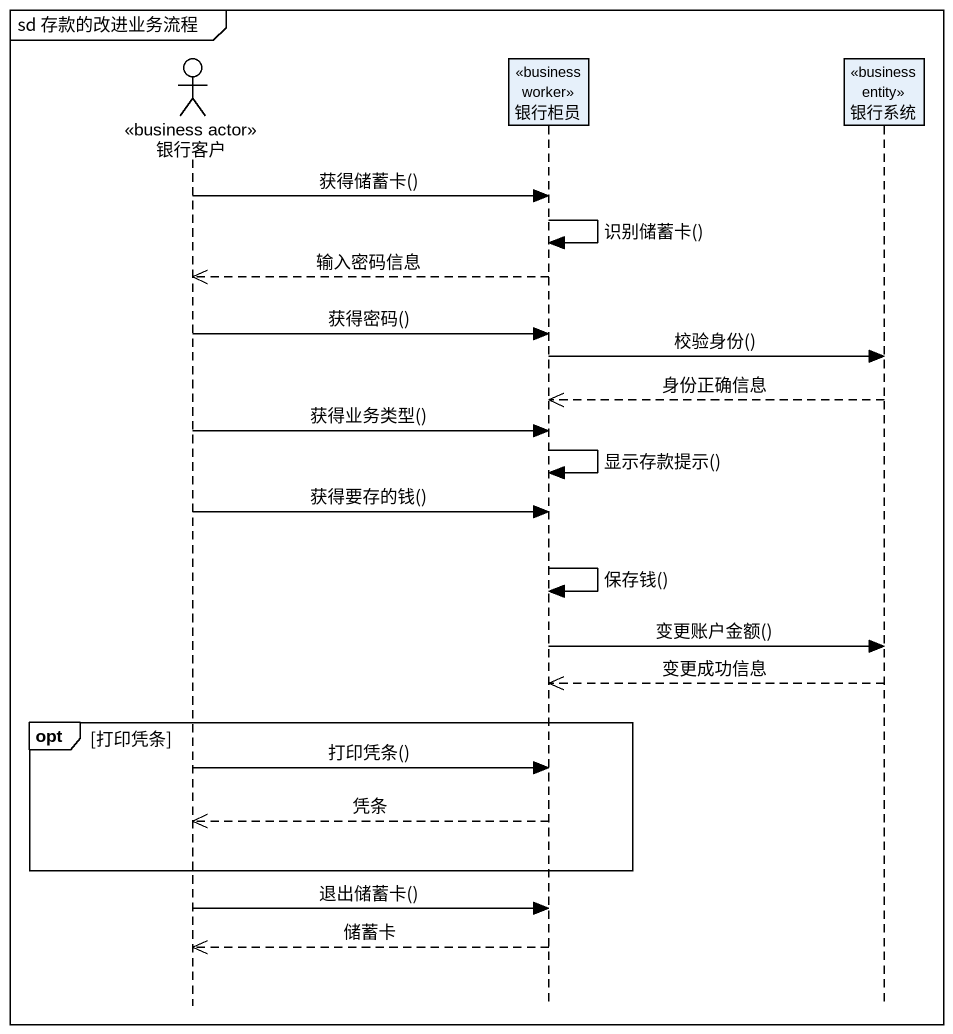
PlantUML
@startuml
mainframe sd 存款的改进业务流程
hide footbox
actor 银行客户 <<business actor>>
participant 银行柜员 <<business worker>>
participant 银行系统 <<business entity>>

银行客户 -> 银行柜员 : 获得储蓄卡()
银行柜员 -> 银行柜员 : 识别储蓄卡()
银行柜员 -->> 银行客户 : 输入密码信息
银行客户 -> 银行柜员 : 获得密码()
银行柜员 -> 银行系统 : 校验身份()
银行系统 -->> 银行柜员 : 身份正确信息
银行客户 -> 银行柜员 : 获得业务类型()
银行柜员 -> 银行柜员 : 显示存款提示()
银行客户 -> 银行柜员 : 获得要存的钱()
银行柜员 -> 银行柜员 : 保存钱()
银行柜员 -> 银行系统 : 变更账户金额()
银行系统 -->> 银行柜员 : 变更成功信息
opt 打印凭条
  银行客户 -> 银行柜员 : 打印凭条()
  银行柜员 -->> 银行客户 : 凭条
end
银行客户 -> 银行柜员 : 退出储蓄卡()
银行柜员 -->> 银行客户 : 储蓄卡
@enduml
